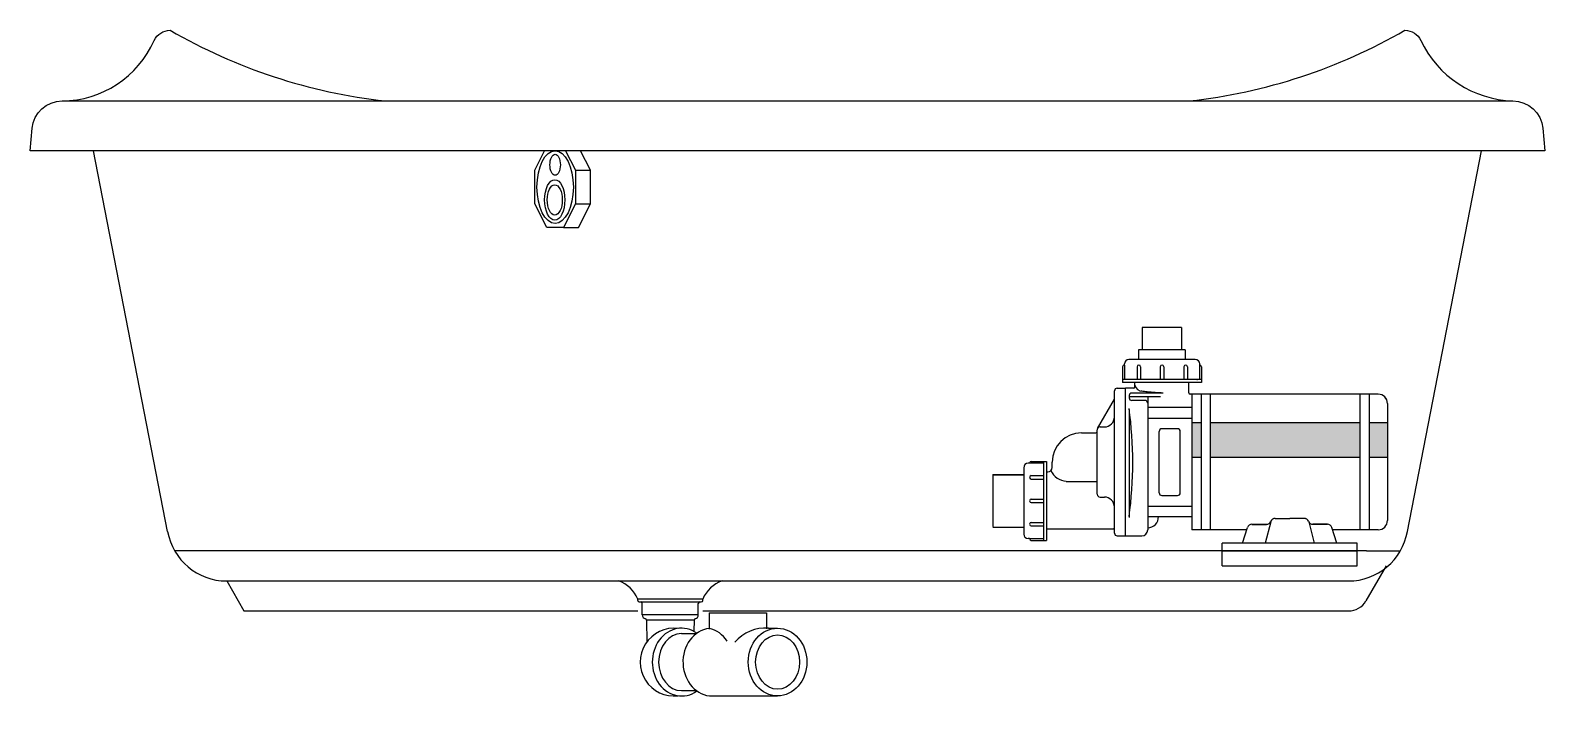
# Model space of a CAD drawing. Header units: millimetres. Extents: x -1261.87 to -1260.36, y 2253.59 to 2254.26.
import ezdxf

# ---------------------------------------------------------------- set-up
doc = ezdxf.new("R2010")
doc.units = ezdxf.units.MM
doc.layers.add('jacuzzi', color=1, linetype='Continuous')

msp = doc.modelspace()

# ---------------------------------------------------------------- hatches: boundary and pattern name
at = {"layer": 'jacuzzi'}
h = msp.add_hatch(color=256, dxfattribs=at)
h.paths.add_polyline_path([(-1260.5449, 2253.8708), (-1260.5449, 2253.8361), (-1260.6944, 2253.8361), (-1260.6944, 2253.8708)])
h.paths.add_polyline_path([(-1260.5356, 2253.8708), (-1260.5171, 2253.8708), (-1260.5171, 2253.8361), (-1260.5356, 2253.8361)])
h.paths.add_polyline_path([(-1260.7037, 2253.8361), (-1260.7129, 2253.8361), (-1260.7129, 2253.8708), (-1260.7037, 2253.8708)])

# ---------------------------------------------------------------- linework, layer by layer
for p, q in [((-1261.843, 2254.1928), (-1260.3917, 2254.1928)), ((-1261.3506, 2254.1928), (-1261.1277, 2254.1928)), ((-1261.7375, 2253.7624), (-1261.8117, 2254.1428)), ((-1261.3701, 2254.1234), (-1261.3604, 2254.1428)), ((-1261.3393, 2254.1428), (-1261.3296, 2254.1234)), ((-1261.3146, 2254.1234), (-1261.3243, 2254.1428)), ((-1260.4972, 2253.7624), (-1260.4231, 2254.1428)), ((-1261.3701, 2254.0899), (-1261.3701, 2254.1234)), ((-1261.3296, 2254.1234), (-1261.3296, 2254.0899)), ((-1261.3296, 2254.1234), (-1261.3146, 2254.1234)), ((-1261.3146, 2254.0899), (-1261.3146, 2254.1234)), ((-1261.3582, 2254.0662), (-1261.3701, 2254.0899)), ((-1261.3296, 2254.0899), (-1261.3414, 2254.0662)), ((-1261.3296, 2254.0899), (-1261.3146, 2254.0899)), ((-1261.3264, 2254.0662), (-1261.3146, 2254.0899)), ((-1261.3414, 2254.0662), (-1261.3582, 2254.0662)), ((-1261.3414, 2254.0662), (-1261.3416, 2254.0662)), ((-1261.3414, 2254.0662), (-1261.3264, 2254.0662)), ((-1260.7233, 2253.9662), (-1260.7625, 2253.9662)), ((-1260.7195, 2253.944), (-1260.7663, 2253.944)), ((-1260.7803, 2253.9286), (-1260.7803, 2253.9299)), ((-1260.7803, 2253.9286), (-1260.7803, 2253.9298)), ((-1260.7803, 2253.9286), (-1260.7803, 2253.9144)), ((-1260.7095, 2253.9343), (-1260.7758, 2253.9343)), ((-1260.705, 2253.9286), (-1260.705, 2253.9299)), ((-1260.705, 2253.9286), (-1260.705, 2253.9298)), ((-1260.705, 2253.9144), (-1260.705, 2253.9286)), ((-1260.7032, 2253.9144), (-1260.7821, 2253.9144)), ((-1260.7032, 2253.9114), (-1260.7821, 2253.9114)), ((-1260.7698, 2253.907), (-1260.7698, 2253.9114)), ((-1260.7158, 2253.9009), (-1260.7158, 2253.9114)), ((-1260.7903, 2253.7607), (-1260.7903, 2253.9028)), ((-1260.7875, 2253.9056), (-1260.7792, 2253.9056)), ((-1260.7712, 2253.9056), (-1260.7792, 2253.9056)), ((-1260.7712, 2253.9056), (-1260.7792, 2253.9056)), ((-1260.7792, 2253.7579), (-1260.7792, 2253.9056)), ((-1260.7792, 2253.7579), (-1260.7792, 2253.9056)), ((-1260.7756, 2253.8981), (-1260.7756, 2253.8959)), ((-1260.7756, 2253.8981), (-1260.7756, 2253.896)), ((-1260.7443, 2253.8969), (-1260.7756, 2253.8969)), ((-1260.7416, 2253.9007), (-1260.773, 2253.9007)), ((-1260.5264, 2253.8995), (-1260.7144, 2253.8995)), ((-1260.7129, 2253.8995), (-1260.7129, 2253.7772)), ((-1260.7129, 2253.8975), (-1260.7129, 2253.7772)), ((-1260.7037, 2253.8995), (-1260.7037, 2253.764)), ((-1260.6944, 2253.8995), (-1260.6944, 2253.764)), ((-1260.5449, 2253.8996), (-1260.5449, 2253.764)), ((-1260.5449, 2253.8995), (-1260.5449, 2253.764)), ((-1260.5356, 2253.8996), (-1260.5356, 2253.764)), ((-1260.5356, 2253.8995), (-1260.5356, 2253.764)), ((-1260.8071, 2253.8654), (-1260.7903, 2253.8945)), ((-1260.7756, 2253.8842), (-1260.7756, 2253.7763)), ((-1260.7596, 2253.8933), (-1260.773, 2253.8933)), ((-1260.7129, 2253.8861), (-1260.757, 2253.8861)), ((-1260.5171, 2253.8903), (-1260.5171, 2253.7733)), ((-1260.5171, 2253.8902), (-1260.5171, 2253.7733)), ((-1260.8047, 2253.8668), (-1260.8004, 2253.8668)), ((-1260.7129, 2253.8753), (-1260.757, 2253.8753)), ((-1260.7037, 2253.8708), (-1260.7129, 2253.8708)), ((-1260.5449, 2253.8708), (-1260.6944, 2253.8708)), ((-1260.5171, 2253.8708), (-1260.5356, 2253.8708)), ((-1260.8233, 2253.861), (-1260.8089, 2253.861)), ((-1260.8075, 2253.7995), (-1260.8075, 2253.864)), ((-1260.7456, 2253.801), (-1260.7456, 2253.8623)), ((-1260.7428, 2253.8651), (-1260.7272, 2253.8651)), ((-1260.7244, 2253.801), (-1260.7244, 2253.8623)), ((-1260.7037, 2253.8361), (-1260.7129, 2253.8361)), ((-1260.5449, 2253.8361), (-1260.6944, 2253.8361)), ((-1260.5171, 2253.8361), (-1260.5356, 2253.8361)), ((-1260.8811, 2253.8261), (-1260.8811, 2253.7598)), ((-1260.8811, 2253.826), (-1260.8811, 2253.7597)), ((-1260.8612, 2253.8305), (-1260.8766, 2253.8305)), ((-1260.8612, 2253.8323), (-1260.8612, 2253.7534)), ((-1260.8582, 2253.8323), (-1260.8582, 2253.7534)), ((-1260.8575, 2253.8218), (-1260.857, 2253.8218)), ((-1260.8526, 2253.8262), (-1260.8526, 2253.8317)), ((-1260.9121, 2253.8191), (-1260.8811, 2253.8191)), ((-1260.9121, 2253.8191), (-1260.9121, 2253.7709)), ((-1260.9121, 2253.819), (-1260.8811, 2253.819)), ((-1260.9121, 2253.819), (-1260.9121, 2253.7671)), ((-1260.8386, 2253.8124), (-1260.8075, 2253.8124)), ((-1260.8047, 2253.7967), (-1260.8004, 2253.7967)), ((-1260.7428, 2253.7983), (-1260.7272, 2253.7983)), ((-1260.757, 2253.7872), (-1260.757, 2253.7772)), ((-1260.757, 2253.7871), (-1260.757, 2253.7772)), ((-1260.7129, 2253.7871), (-1260.757, 2253.7871)), ((-1260.757, 2253.7772), (-1260.7129, 2253.7772)), ((-1260.7129, 2253.7872), (-1260.7129, 2253.7772)), ((-1260.7129, 2253.7871), (-1260.7129, 2253.7772)), ((-1260.7129, 2253.7772), (-1260.7129, 2253.764)), ((-1260.7129, 2253.7772), (-1260.7129, 2253.764)), ((-1260.6295, 2253.7753), (-1260.615, 2253.7753)), ((-1260.6295, 2253.7753), (-1260.615, 2253.7753)), ((-1260.6005, 2253.7753), (-1260.615, 2253.7753)), ((-1260.6005, 2253.7753), (-1260.615, 2253.7753)), ((-1260.9121, 2253.7746), (-1260.9121, 2253.7709)), ((-1260.9121, 2253.7709), (-1260.9121, 2253.7672)), ((-1260.9121, 2253.7666), (-1260.8811, 2253.7666)), ((-1260.8582, 2253.765), (-1260.7917, 2253.765)), ((-1260.757, 2253.7659), (-1260.757, 2253.7638)), ((-1260.757, 2253.7659), (-1260.757, 2253.7638)), ((-1260.6579, 2253.764), (-1260.7129, 2253.764)), ((-1260.6623, 2253.7506), (-1260.6571, 2253.7663)), ((-1260.6623, 2253.7507), (-1260.6571, 2253.7663)), ((-1260.6527, 2253.7695), (-1260.6381, 2253.7695)), ((-1260.6527, 2253.7694), (-1260.6381, 2253.7694)), ((-1260.634, 2253.7718), (-1260.6395, 2253.7506)), ((-1260.634, 2253.7718), (-1260.6395, 2253.7507)), ((-1260.596, 2253.7718), (-1260.5905, 2253.7506)), ((-1260.596, 2253.7718), (-1260.5905, 2253.7507)), ((-1260.5773, 2253.7695), (-1260.5919, 2253.7695)), ((-1260.5773, 2253.7694), (-1260.5919, 2253.7694)), ((-1260.5677, 2253.7506), (-1260.5729, 2253.7663)), ((-1260.5677, 2253.7507), (-1260.5729, 2253.7663)), ((-1260.5264, 2253.764), (-1260.5721, 2253.764)), ((-1260.5264, 2253.764), (-1260.5721, 2253.764)), ((-1260.8753, 2253.7553), (-1260.8766, 2253.7553)), ((-1260.8753, 2253.7552), (-1260.8766, 2253.7552)), ((-1260.8753, 2253.7552), (-1260.8612, 2253.7552)), ((-1260.7875, 2253.7579), (-1260.7792, 2253.7579)), ((-1260.7792, 2253.7579), (-1260.7629, 2253.7579)), ((-1260.6826, 2253.7429), (-1260.6826, 2253.7507)), ((-1260.5474, 2253.7507), (-1260.6826, 2253.7507)), ((-1260.6826, 2253.7428), (-1260.6826, 2253.7506)), ((-1260.5474, 2253.7506), (-1260.6826, 2253.7506)), ((-1260.5474, 2253.7429), (-1260.5474, 2253.7507)), ((-1260.5474, 2253.7428), (-1260.5474, 2253.7506)), ((-1260.5383, 2253.7428), (-1261.7304, 2253.7428)), ((-1260.6826, 2253.7429), (-1260.5474, 2253.7429)), ((-1260.6826, 2253.7278), (-1260.6826, 2253.7429)), ((-1260.6826, 2253.7428), (-1260.5474, 2253.7428)), ((-1260.5474, 2253.7278), (-1260.5474, 2253.7428)), ((-1260.5383, 2253.7428), (-1260.5044, 2253.7428)), ((-1260.6826, 2253.7278), (-1260.5474, 2253.7278)), ((-1260.5184, 2253.7278), (-1260.5387, 2253.6928)), ((-1261.6784, 2253.7128), (-1260.5563, 2253.7128)), ((-1261.6784, 2253.7128), (-1261.6611, 2253.6828)), ((-1261.2671, 2253.6948), (-1261.2021, 2253.6948)), ((-1261.2671, 2253.6933), (-1261.2671, 2253.6948)), ((-1261.2656, 2253.6918), (-1261.2036, 2253.6918)), ((-1261.2626, 2253.6788), (-1261.2626, 2253.6903)), ((-1261.2066, 2253.6788), (-1261.2066, 2253.6903)), ((-1261.2021, 2253.6933), (-1261.2021, 2253.6948)), ((-1261.6611, 2253.6828), (-1261.2671, 2253.6828)), ((-1261.2626, 2253.6788), (-1261.2626, 2253.6828)), ((-1261.2066, 2253.6788), (-1261.2626, 2253.6788)), ((-1261.2109, 2253.6735), (-1261.2584, 2253.6735)), ((-1261.2584, 2253.6735), (-1261.2582, 2253.6517)), ((-1261.2109, 2253.6735), (-1261.211, 2253.6625)), ((-1261.2066, 2253.6788), (-1261.2066, 2253.6828)), ((-1261.2022, 2253.6828), (-1260.556, 2253.6828)), ((-1261.1957, 2253.6808), (-1261.1385, 2253.6808)), ((-1261.1957, 2253.6808), (-1261.1385, 2253.6808)), ((-1261.1957, 2253.6808), (-1261.1957, 2253.6647)), ((-1261.1385, 2253.6808), (-1261.1385, 2253.6649)), ((-1261.2233, 2253.6602), (-1261.2183, 2253.6602)), ((-1261.2183, 2253.6602), (-1261.2085, 2253.6602)), ((-1261.1365, 2253.6656), (-1261.1273, 2253.6656)), ((-1261.2233, 2253.6032), (-1261.2183, 2253.6032)), ((-1261.2183, 2253.6032), (-1261.2085, 2253.6032)), ((-1261.1926, 2253.5978), (-1261.1273, 2253.5978)), ((-1261.1349, 2253.5978), (-1261.1273, 2253.5978))]:
    msp.add_line(p, q, dxfattribs=at)
msp.add_lwpolyline([(-1260.4838, 2254.2533, 0.282661), (-1260.3917, 2254.1928, -0.388879), (-1260.3618, 2254.1654), (-1260.3599, 2254.1428), (-1261.8749, 2254.1428), (-1261.8729, 2254.1654, -0.388879), (-1261.843, 2254.1928, 0.295843), (-1261.7509, 2254.2533, -0.28969), (-1261.735, 2254.2634, 0.103706), (-1261.5197, 2254.1928), (-1260.7151, 2254.1928, 0.103706), (-1260.4997, 2254.2634, -0.28969)], format="xyb", close=True, dxfattribs=at)
for points in [[(-1260.7625, 2253.9663), (-1260.7625, 2253.944)], [(-1260.7233, 2253.9663), (-1260.7233, 2253.944)], [(-1260.7663, 2253.944), (-1260.7663, 2253.9343)], [(-1260.7195, 2253.944), (-1260.7195, 2253.9344)], [(-1260.7821, 2253.9268), (-1260.7821, 2253.9114)], [(-1260.7677, 2253.9268), (-1260.7677, 2253.9144)], [(-1260.7641, 2253.9268), (-1260.7641, 2253.9144)], [(-1260.7445, 2253.9268), (-1260.7445, 2253.9144)], [(-1260.7409, 2253.9268), (-1260.7409, 2253.9144)], [(-1260.7209, 2253.9268), (-1260.7209, 2253.9144)], [(-1260.7173, 2253.9268), (-1260.7173, 2253.9144)], [(-1260.7032, 2253.9268), (-1260.7032, 2253.9114)], [(-1260.757, 2253.8969), (-1260.757, 2253.7871)], [(-1260.8735, 2253.8323), (-1260.8582, 2253.8323)], [(-1260.8735, 2253.8182), (-1260.8612, 2253.8182)], [(-1260.8735, 2253.8146), (-1260.8612, 2253.8146)], [(-1260.8735, 2253.7947), (-1260.8612, 2253.7947)], [(-1260.8735, 2253.7911), (-1260.8612, 2253.7911)], [(-1260.757, 2253.7772), (-1260.757, 2253.7723), (-1260.757, 2253.7659)], [(-1260.757, 2253.7772), (-1260.757, 2253.7724), (-1260.757, 2253.7659)], [(-1260.8735, 2253.7714), (-1260.8612, 2253.7714)], [(-1260.8735, 2253.7678), (-1260.8612, 2253.7678)], [(-1260.8735, 2253.7534), (-1260.8582, 2253.7534)]]:
    msp.add_lwpolyline(points, dxfattribs=at)
msp.add_lwpolyline([(-1260.7416, 2253.9007, -0.008376), (-1260.7496, 2253.9011, -0.008376), (-1260.7575, 2253.9018, -0.00574), (-1260.7629, 2253.9025, -0.000724), (-1260.7636, 2253.9026)], format="xyb", dxfattribs=at)
for centre, radius, start, end in [((-1260.7803, 2253.9268), 0.0018, 90, 180), ((-1260.7758, 2253.9298), 0.0045, 90, 180), ((-1260.7659, 2253.9268), 0.0018, 0, 180), ((-1260.7427, 2253.9268), 0.0018, 0, 180), ((-1260.7191, 2253.9268), 0.0018, 0, 180), ((-1260.7095, 2253.9298), 0.0045, 0, 90), ((-1260.705, 2253.9268), 0.0018, 0, 90), ((-1260.7875, 2253.9028), 0.00279, 90, 180), ((-1260.773, 2253.8981), 0.00261, 90, 180), ((-1260.773, 2253.8959), 0.00261, 180, 270), ((-1260.7712, 2253.907), 0.00141, 270, 0), ((-1260.7712, 2253.907), 0.00141, 270, 0), ((-1260.762, 2253.9104), 0.00798, 193.8392, 266.6722), ((-1260.7144, 2253.9009), 0.00141, 180, 270), ((-1260.5264, 2253.8903), 0.00928, 0, 90), ((-1260.5264, 2253.8902), 0.00928, 0, 90), ((-1261.1788, 2253.8313), 0.4068, 352.3703, 7.6297), ((-1261.1788, 2253.8312), 0.4068, 352.3703, 7.6297), ((-1260.7596, 2253.8907), 0.00261, 0, 90), ((-1260.8047, 2253.864), 0.00279, 90, 180), ((-1260.8004, 2253.8769), 0.0101, 270, 0), ((-1260.8233, 2253.8317), 0.0292, 90, 180), ((-1260.8089, 2253.8624), 0.00142, 270, 0), ((-1260.7428, 2253.8623), 0.00278, 90, 180), ((-1260.7272, 2253.8623), 0.00278, 0, 90), ((-1260.8766, 2253.826), 0.0045, 90, 180), ((-1260.8735, 2253.8305), 0.0018, 90, 180), ((-1260.8575, 2253.8226), 0.000743, 194.8583, 270), ((-1260.857, 2253.8262), 0.00441, 270, 0), ((-1260.8374, 2253.8304), 0.0179, 203.7468, 266.1355), ((-1260.8735, 2253.8164), 0.0018, 90, 270), ((-1260.8735, 2253.7929), 0.0018, 90, 270), ((-1260.8047, 2253.7995), 0.00279, 180, 270), ((-1260.8004, 2253.7866), 0.0101, 0, 90), ((-1260.7428, 2253.801), 0.00278, 180, 270), ((-1260.7272, 2253.801), 0.00278, 270, 0), ((-1260.7575, 2253.7772), 0.0113, 272.3872, 0), ((-1260.7575, 2253.7772), 0.0113, 272.3872, 0), ((-1260.6295, 2253.7706), 0.00464, 90, 158.1026), ((-1260.6295, 2253.7707), 0.00464, 90, 158.1026), ((-1260.6005, 2253.7706), 0.00464, 21.8974, 90), ((-1260.6005, 2253.7707), 0.00464, 21.8974, 90), ((-1261.6784, 2253.7728), 0.06, 190, 270), ((-1260.8766, 2253.7597), 0.0045, 180, 270), ((-1260.8735, 2253.7696), 0.0018, 90, 270), ((-1260.7917, 2253.7636), 0.00142, 0, 90), ((-1260.7875, 2253.7607), 0.00279, 180, 270), ((-1260.7629, 2253.7638), 0.00585, 270, 0), ((-1260.7629, 2253.7638), 0.00585, 270, 0), ((-1260.6527, 2253.7649), 0.00464, 90, 161.6055), ((-1260.6527, 2253.7648), 0.00464, 90, 161.6055), ((-1260.6381, 2253.7741), 0.00464, 270, 338.1026), ((-1260.6381, 2253.7741), 0.00464, 270, 338.1026), ((-1260.5919, 2253.7741), 0.00464, 201.8974, 270), ((-1260.5919, 2253.7741), 0.00464, 201.8974, 270), ((-1260.5773, 2253.7649), 0.00464, 18.3945, 90), ((-1260.5773, 2253.7648), 0.00464, 18.3945, 90), ((-1260.5563, 2253.7728), 0.06, 270, 350), ((-1260.5264, 2253.7733), 0.00928, 270, 0), ((-1260.5264, 2253.7733), 0.00928, 270, 0), ((-1260.8735, 2253.7552), 0.0018, 180, 270), ((-1261.2971, 2253.682), 0.0326, 22.992, 70.783), ((-1261.1721, 2253.682), 0.0326, 109.217, 157.008), ((-1261.2656, 2253.6933), 0.0015, 180, 270), ((-1261.2641, 2253.6903), 0.0015, 0, 90), ((-1261.2051, 2253.6903), 0.0015, 90, 180), ((-1261.2036, 2253.6933), 0.0015, 270, 0), ((-1260.556, 2253.7028), 0.02, 270, 330), ((-1261.2587, 2253.6788), 0.0039, 180, 257.8805), ((-1261.2599, 2253.6735), 0.0015, 0.5, 77.8805), ((-1261.2094, 2253.6735), 0.0015, 102.1195, 179.5), ((-1261.2105, 2253.6788), 0.0039, 282.1195, 0), ((-1261.2308, 2253.6317), 0.0339, 83.247, 276.753), ((-1261.2017, 2253.6383), 0.0278, 30.9126, 77.4645), ((-1261.1392, 2253.625), 0.0407, 86.2144, 138.9882)]:
    msp.add_arc(centre, radius, start, end, dxfattribs=at)
for centre, major_axis, ratio in [((-1261.3498, 2254.1066), (0, 0.0364), 0.5), ((-1261.3498, 2254.1289), (0, 0.0105), 0.5), ((-1261.3502, 2254.0938), (0, 0.0202), 0.5), ((-1261.3502, 2254.0938), (0, 0.0151), 0.5), ((-1261.1273, 2253.6317), (0, -0.0339), 0.865498), ((-1261.1273, 2253.6317), (0, -0.0272), 0.806411)]:
    msp.add_ellipse(centre, major_axis=major_axis, ratio=ratio, dxfattribs=at)
for centre, major_axis, ratio, start_param, end_param in [((-1261.2233, 2253.6317), (0, 0.0339), 0.865498, -0.550504, 3.692097), ((-1261.2233, 2253.6317), (0, -0.0285), 0.806411, 3.141593, 6.283185), ((-1261.1926, 2253.6317), (0, 0.0339), 0.865498, 0.104415, 3.141593)]:
    msp.add_ellipse(centre, major_axis=major_axis, ratio=ratio, start_param=start_param, end_param=end_param, dxfattribs=at)
for p in [(-1260.7074, 2253.9144), (-1260.7792, 2253.7579)]:
    msp.add_point(p, dxfattribs=at)

doc.saveas('drawing.dxf')
